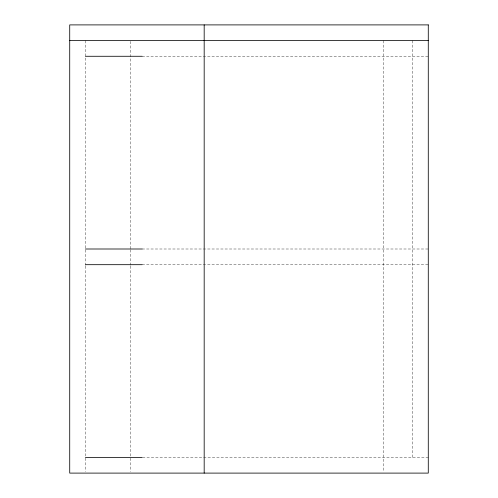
<?xml version="1.0" encoding="UTF-8"?>
<svg xmlns="http://www.w3.org/2000/svg" width="498" height="498" viewBox="0 0 498 498"><rect width="100%" height="100%" fill="white"/><g stroke="black" fill="none" stroke-linecap="round" stroke-linejoin="round"><path stroke-width="0.37" stroke-dasharray="2.49 1.87" d="M142.167 56.274L428.28 56.274M142.167 249L428.28 249M142.167 264.687L428.28 264.687M142.553 457.413L428.28 457.413M412.593 40.587L412.593 457.413M383.46 40.587L383.46 471.606M130.227 41.365L130.227 249M130.227 249.747L130.227 265.328M130.227 266.106L130.227 457.413M130.227 458.16L130.227 471.606M85.407 40.587L85.407 265.403M85.407 266.106L85.407 457.544M85.407 458.16L85.407 471.606"/><path stroke-width="0.75" d="M69.72 40.587L428.28 40.587M85.407 56.274L142.167 56.274M85.407 249L142.167 249M85.407 264.687L142.167 264.687M85.407 457.413L142.167 457.413M204.18 24.9L204.18 473.1M428.28 24.9L69.72 24.9L69.72 473.1L428.28 473.1L428.28 24.9"/></g></svg>
